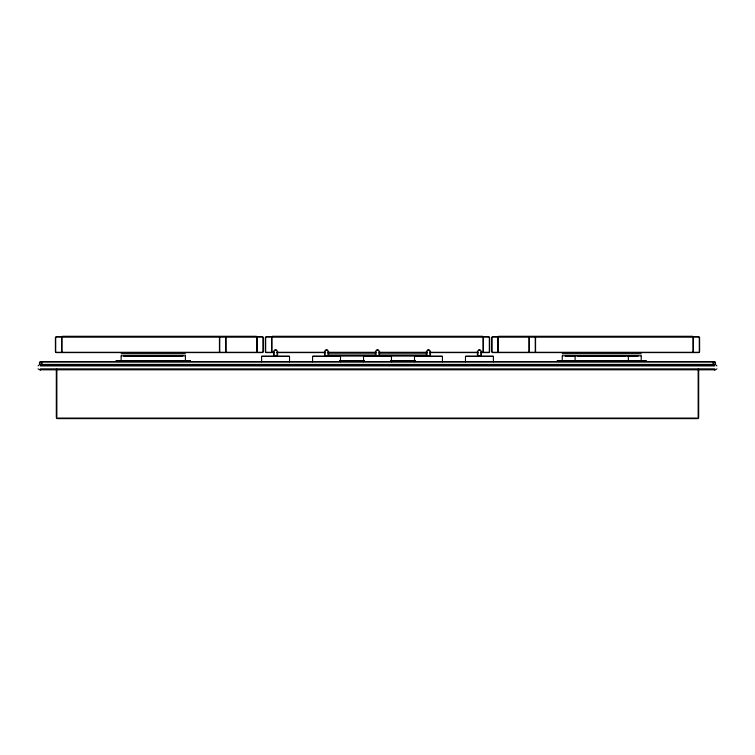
<?xml version="1.0" encoding="UTF-8"?>
<svg xmlns="http://www.w3.org/2000/svg" width="755" height="755" viewBox="0 0 755 755"><rect width="100%" height="100%" fill="white"/><g stroke="black" fill="none" stroke-linecap="round" stroke-linejoin="round"><path stroke-width="1.13" d="M38.09 365.93L39.033 364.986M716.91 368.865L714.683 370.158M698.149 418.629L698.686 418.081M62.363 336.286L256.398 336.286M272.329 336.286L482.671 336.286M498.602 336.286L692.637 336.286M56.115 336.655L262.646 336.655M266.081 336.655L488.919 336.655M492.354 336.655L698.885 336.655M56.115 336.957L262.646 336.957M266.081 336.957L488.919 336.957M492.354 336.957L698.885 336.957M274.839 349.782L276.311 349.782M325.801 349.782L327.274 349.782M376.764 349.782L378.236 349.782M427.726 349.782L429.199 349.782M478.689 349.782L480.161 349.782M274.839 350.32L276.311 350.32M325.801 350.32L327.274 350.32M376.764 350.32L378.236 350.32M427.726 350.32L429.199 350.32M478.689 350.32L480.161 350.32M56.115 352.292L262.646 352.292M266.081 352.292L273.669 352.292M277.028 352.292L325.207 352.292M327.557 352.292L375.735 352.292M379.265 352.292L427.443 352.292M429.793 352.292L477.972 352.292M481.331 352.292L488.919 352.292M492.354 352.292L698.885 352.292M56.115 352.594L262.646 352.594M266.081 352.594L273.669 352.594M277.028 352.594L325.207 352.594M327.557 352.594L375.735 352.594M379.265 352.594L427.443 352.594M429.793 352.594L477.972 352.594M481.331 352.594L488.919 352.594M492.354 352.594L698.885 352.594M121.168 353.793L185.362 353.793M562.296 353.793L641.174 353.793M328.331 353.991L375.537 353.991M379.463 353.991L426.669 353.991M123.726 355.69L182.804 355.69M328.878 355.69L375.31 355.69M379.69 355.69L426.122 355.69M565.41 355.69L575.867 355.69M577.282 355.69L626.188 355.69M627.603 355.69L638.06 355.69M121.168 355.85L185.362 355.85M328.765 355.813L375.301 355.813M379.699 355.813L426.235 355.813M562.296 355.813L641.174 355.813M123.726 355.973L182.804 355.973M565.41 355.973L575.867 355.973M577.282 355.973L626.188 355.973M627.603 355.973L638.06 355.973M274.839 356.011L276.311 356.011M325.801 356.011L327.274 356.011M376.764 356.011L378.236 356.011M427.726 356.011L429.199 356.011M478.689 356.011L480.161 356.011M261.787 356.237L289.363 356.237M312.749 356.237L340.326 356.237M363.712 356.237L391.288 356.237M414.674 356.237L442.251 356.237M465.637 356.237L493.213 356.237M261.664 356.36L289.486 356.36M312.627 356.36L340.448 356.36M363.589 356.36L391.411 356.36M414.552 356.36L442.373 356.36M465.514 356.36L493.336 356.36M121.168 360.626L185.362 360.626M339.646 360.626L364.439 360.626M390.561 360.626L415.354 360.626M562.296 360.626L641.174 360.626M116.147 360.833L190.383 360.833M339.731 360.739L364.476 360.739M390.524 360.739L415.269 360.739M557.275 360.833L646.195 360.833M116.025 360.956L190.505 360.956M340.373 360.956L363.108 360.956M391.892 360.956L414.627 360.956M557.152 360.956L646.318 360.956M40.213 361.626L714.787 361.626M40.213 361.928L714.787 361.928M40.213 364.42L41.827 364.42M42.233 364.42L712.767 364.42M713.173 364.42L714.787 364.42M40.213 364.722L41.827 364.722M42.233 364.722L712.767 364.722M713.173 364.722L714.787 364.722M40.317 364.986L714.683 364.986M40.317 365.93L714.683 365.93M40.317 368.865L714.683 368.865M40.317 369.808L714.683 369.808M57.588 418.081L697.412 418.081M57.588 418.629L697.412 418.629M40.317 370.158L38.09 368.865M715.966 364.986L716.91 365.93M56.314 418.081L56.852 418.629M715.485 362.334L715.485 364.023M715.193 362.334L715.193 364.023M713.466 362.334L713.466 364.023M713.173 362.334L713.173 364.023M699.602 337.372L699.602 351.877M699.3 337.372L699.3 351.877M698.686 369.129L698.686 417.355M698.149 369.129L698.149 417.355M693.354 337.372L693.354 351.877M693.052 337.372L693.052 351.877M641.221 355.973L641.221 360.456M628.368 355.973L628.368 360.456M575.102 355.973L575.102 360.456M562.248 355.973L562.248 360.456M535.559 337.372L535.559 351.877M535.257 337.372L535.257 351.877M529.312 337.372L529.312 351.877M529.01 337.372L529.01 351.877M498.187 337.372L498.187 351.877M497.885 337.372L497.885 351.877M493.383 356.53L493.383 361.796M491.939 337.372L491.939 351.877M491.637 337.372L491.637 351.877M489.636 337.372L489.636 351.877M489.334 337.372L489.334 351.877M483.389 337.372L483.389 351.877M483.087 337.372L483.087 351.877M481.435 351.056L481.435 355.275M480.897 351.056L480.897 355.275M477.953 351.056L477.953 355.275M477.415 351.056L477.415 355.275M465.467 356.53L465.467 361.796M442.421 356.53L442.421 361.796M430.473 351.056L430.473 355.275M429.935 351.056L429.935 355.275M426.99 351.056L426.99 355.275M426.452 351.056L426.452 355.275M414.504 356.53L414.504 361.796M391.458 356.53L391.458 361.796M379.51 351.056L379.51 355.275M378.972 351.056L378.972 355.275M376.028 351.056L376.028 355.275M375.49 351.056L375.49 355.275M363.542 356.53L363.542 361.796M340.496 356.53L340.496 361.796M328.548 351.056L328.548 355.275M328.01 351.056L328.01 355.275M325.065 351.056L325.065 355.275M324.527 351.056L324.527 355.275M312.579 356.53L312.579 361.796M289.533 356.53L289.533 361.796M277.585 351.056L277.585 355.275M277.047 351.056L277.047 355.275M274.103 351.056L274.103 355.275M273.565 351.056L273.565 355.275M271.913 337.372L271.913 351.877M271.611 337.372L271.611 351.877M265.666 337.372L265.666 351.877M265.364 337.372L265.364 351.877M263.363 337.372L263.363 351.877M263.061 337.372L263.061 351.877M261.617 356.53L261.617 361.796M257.115 337.372L257.115 351.877M256.813 337.372L256.813 351.877M225.99 337.372L225.99 351.877M225.688 337.372L225.688 351.877M219.743 337.372L219.743 351.877M219.441 337.372L219.441 351.877M185.4 355.973L185.4 360.456M121.13 355.973L121.13 360.456M61.948 337.372L61.948 351.877M61.646 337.372L61.646 351.877M56.852 369.129L56.852 417.355M56.314 369.129L56.314 417.355M55.7 337.372L55.7 351.877M55.398 337.372L55.398 351.877M41.827 362.334L41.827 364.023M41.534 362.334L41.534 364.023M39.807 362.334L39.807 364.023M39.515 362.334L39.515 364.023"/></g></svg>
